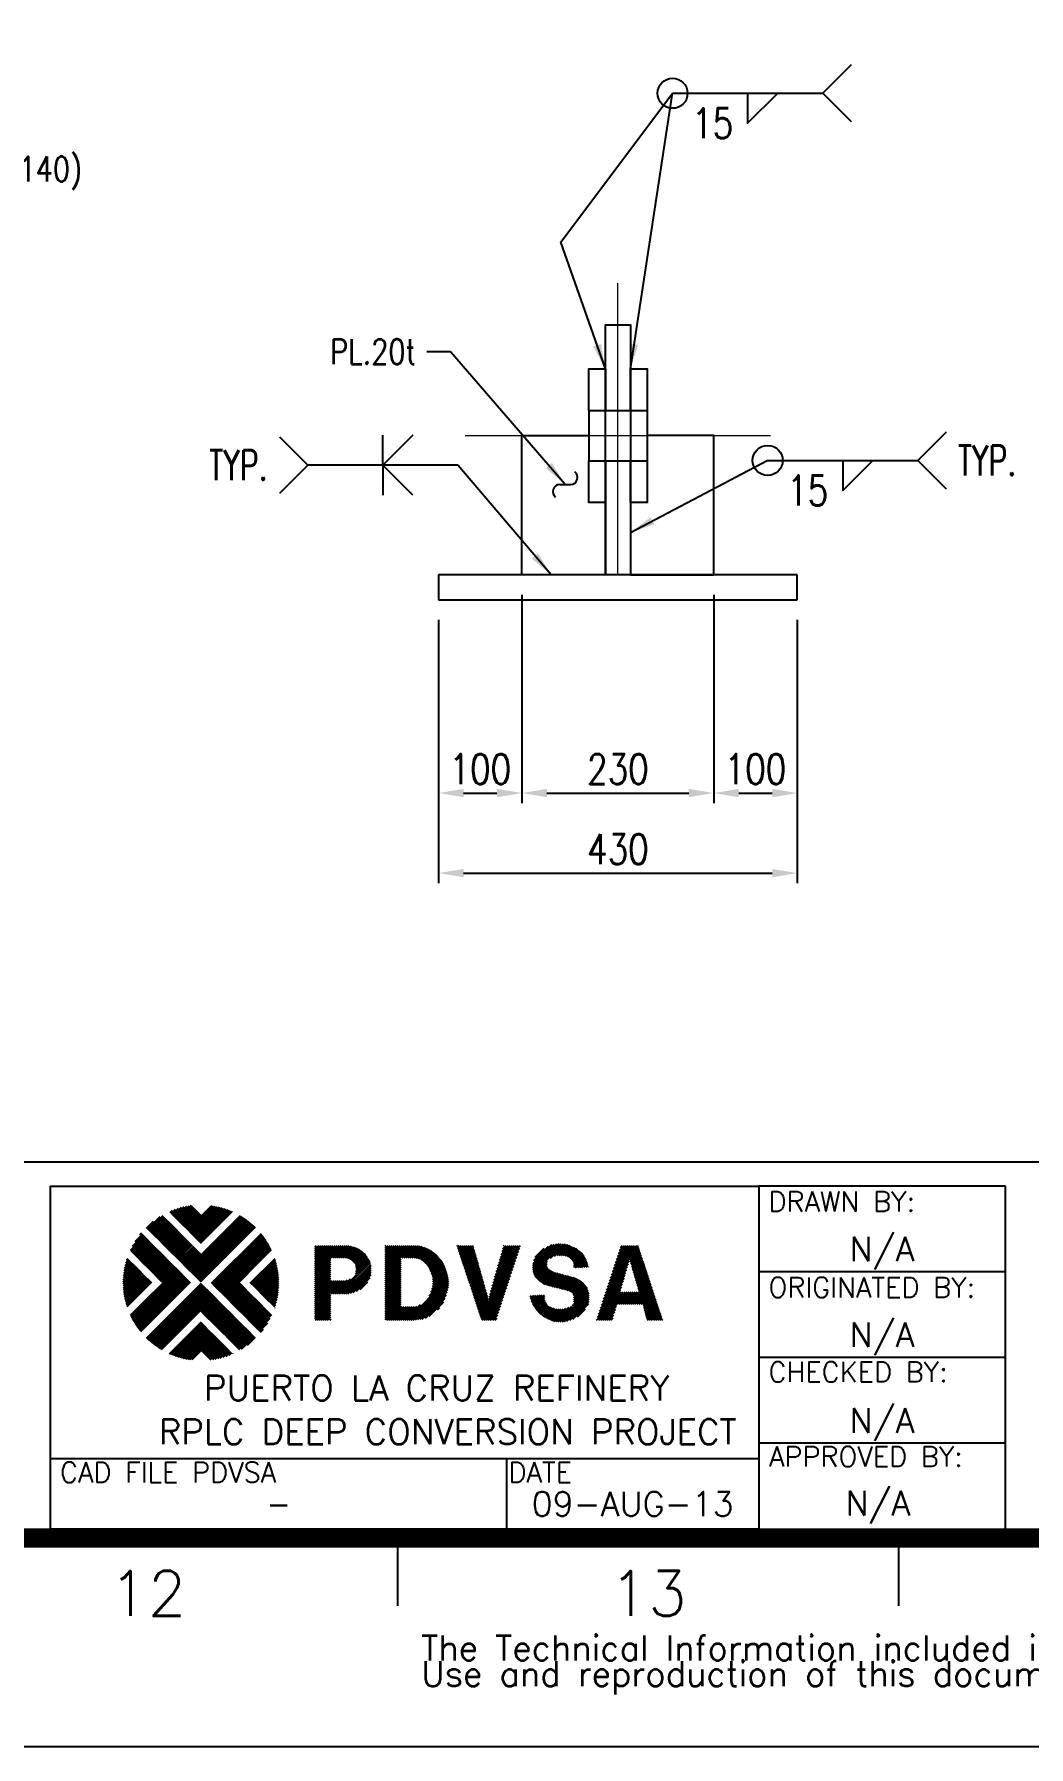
# Model space of a CAD drawing. Header units: metres. Extents: x 322890 to 423810, y -139616 to -68336.
# Drawn here: x 392994 to 404918, y -139616 to -119083 of the extents above; entities that cross this region are included whole.
import ezdxf
from ezdxf.enums import TextEntityAlignment as Align

# ---------------------------------------------------------------- set-up
doc = ezdxf.new("R2010")
doc.units = ezdxf.units.M
doc.header["$LTSCALE"] = 1200
doc.linetypes.add('ACAD_ISO04W100', pattern=[30, 24, -3, 0, -3])
doc.linetypes.add('HIDDEN', pattern=[0.375, 0.25, -0.125])
doc.layers.get('0').update_dxf_attribs({"color": 9})
for name, color, linetype in [('CO', 7, 'Continuous'), ('CTEXTO', 7, 'Continuous'), ('ETBLKA', 7, 'Continuous'), ('TE', 3, 'Continuous'), ('TEXT', 7, 'Continuous')]:
    doc.layers.add(name, color=color, linetype=linetype)
doc.layers.add('ose', color=50, linetype='ACAD_ISO04W100', lineweight=15)
doc.styles.add('ROMANS', font='romans.shx', dxfattribs={"width": 0.8, "height": 360, "bigfont": 'ghs.shx'})
doc.styles.add('romans1', font='ROMANS.SHX', dxfattribs={"width": 0.8, "height": 360})
doc.dimstyles.new('romans1', dxfattribs={"dimscale": 125, "dimtxt": 3, "dimasz": 2.5, "dimexe": 1, "dimexo": 1, "dimgap": 1, "dimtad": 0, "dimdec": 0, "dimtxsty": 'ROMANS', "dimcen": 2.5, "dimclrd": 2, "dimclre": 2, "dimclrt": 3, "dimazin": 0, "dimtfac": 1, "dimtmove": 0, "dimatfit": 3, "dimfxl": 0, "dimtvp": 1, "dimarcsym": 0})
doc.dimstyles.new('romans1$0', dxfattribs={"dimscale": 150, "dimtxt": 3, "dimasz": 2.5, "dimexe": 1, "dimexo": 2, "dimgap": 1, "dimtad": 0, "dimdec": 0, "dimtxsty": 'ROMANS', "dimcen": 2.5, "dimclrd": 2, "dimclre": 2, "dimclrt": 3, "dimazin": 0, "dimtfac": 1, "dimtdec": 0, "dimtmove": 0, "dimatfit": 3, "dimfxl": 0, "dimtvp": 0.85, "dimarcsym": 0})

# ---------------------------------------------------------------- blocks, each defined once
blk = doc.blocks.new('Offshore_HEC')
at = {"lineweight": 25}
for p, q in [((21.75, 58.46), (819.32, 58.46)), ((681.23, 56.02), (656.59, 56.02)), ((681.23, 21.75), (681.23, 56.02)), ((681.23, 47.45), (656.59, 47.45)), ((681.23, 38.88), (656.59, 38.88)), ((681.23, 30.32), (656.59, 30.32)), ((656.59, 28.78), (585.84, 28.78)), ((20.63, 20.62), (820.4, 20.62)), ((20.75, 20.75), (820.28, 20.75)), ((20.87, 20.88), (820.16, 20.88)), ((21, 21), (820.04, 21)), ((21.13, 21.12), (819.92, 21.12)), ((21.25, 21.25), (819.8, 21.25)), ((21.37, 21.38), (819.68, 21.38)), ((21.5, 21.5), (819.56, 21.5)), ((21.63, 21.62), (819.44, 21.62)), ((21.75, 21.75), (819.32, 21.75)), ((656.59, 21.75), (681.23, 21.75)), ((20, 20), (821, 20)), ((20.13, 20.12), (820.88, 20.12)), ((20.25, 20.25), (820.76, 20.25)), ((20.37, 20.38), (820.64, 20.38)), ((20.5, 20.5), (820.52, 20.5)), ((620.54, 14.07), (620.54, 20.07)), ((670.54, 20.07), (670.54, 14.07))]:
    blk.add_line(p, q, dxfattribs=at)
at = {"color": 10}
for p, q in [((595.62, 51.63), (597.08, 53.09)), ((597.77, 53.37), (598.01, 53.61)), ((597.87, 53.27), (598.33, 53.73)), ((597.97, 53.16), (598.63, 53.82)), ((598.07, 53.06), (598.92, 53.9)), ((598.18, 52.96), (599.18, 53.97)), ((598.28, 52.86), (599.44, 54.02)), ((598.38, 52.76), (599.69, 54.06)), ((598.48, 52.66), (599.92, 54.1)), ((598.58, 52.55), (600.05, 54.02)), ((598.69, 52.45), (600.15, 53.92)), ((598.79, 52.35), (600.25, 53.82)), ((598.89, 52.25), (600.36, 53.72)), ((598.99, 52.15), (600.46, 53.61)), ((599.09, 52.04), (600.56, 53.51)), ((599.19, 51.94), (600.66, 53.41)), ((599.3, 51.84), (600.76, 53.31)), ((599.4, 51.74), (600.86, 53.2)), ((599.49, 47.76), (604.81, 53.08)), ((599.5, 51.64), (601.94, 54.08)), ((599.6, 51.54), (602.12, 54.05)), ((599.7, 51.43), (602.29, 54.02)), ((599.81, 51.33), (602.46, 53.99)), ((599.91, 51.23), (602.63, 53.95)), ((600.01, 51.13), (602.79, 53.91)), ((600.11, 51.03), (602.96, 53.87)), ((600.21, 50.92), (603.11, 53.83)), ((600.31, 50.82), (603.27, 53.78)), ((600.42, 50.72), (603.42, 53.73)), ((600.52, 50.62), (603.57, 53.67)), ((600.62, 50.52), (603.72, 53.62)), ((600.72, 50.42), (603.86, 53.56)), ((600.82, 50.31), (604.01, 53.5)), ((594.74, 51.15), (594.94, 51.35)), ((595.42, 51.83), (596.11, 52.52)), ((595.52, 51.73), (596.78, 52.99)), ((595.72, 51.53), (597.19, 52.99)), ((595.82, 51.42), (597.29, 52.89)), ((595.93, 51.32), (597.39, 52.79)), ((596.03, 51.22), (597.49, 52.68)), ((596.13, 51.12), (597.59, 52.58)), ((596.23, 51.02), (597.7, 52.48)), ((596.33, 50.92), (597.8, 52.38)), ((596.44, 50.81), (597.9, 52.28)), ((596.54, 50.71), (598, 52.17)), ((596.64, 50.61), (598.1, 52.07)), ((596.74, 50.51), (598.2, 51.97)), ((596.84, 50.41), (598.31, 51.87)), ((596.94, 50.3), (598.41, 51.77)), ((597.05, 50.2), (598.51, 51.67)), ((597.15, 50.1), (598.61, 51.56)), ((597.25, 50), (598.71, 51.46)), ((597.35, 49.9), (598.81, 51.36)), ((599.59, 47.66), (604.94, 53.01)), ((599.69, 47.56), (605.07, 52.93)), ((599.8, 47.45), (605.19, 52.85)), ((599.9, 47.35), (605.31, 52.77)), ((600, 47.25), (605.43, 52.68)), ((600.1, 47.15), (605.55, 52.59)), ((600.2, 47.05), (605.66, 52.51)), ((600.3, 46.94), (605.78, 52.42)), ((600.41, 46.84), (605.89, 52.32)), ((600.51, 46.74), (606, 52.23)), ((600.61, 46.64), (606.1, 52.13)), ((600.71, 46.54), (606.21, 52.04)), ((600.81, 46.44), (606.31, 51.94)), ((593.82, 49.62), (595.24, 51.04)), ((593.88, 49.48), (595.34, 50.94)), ((593.98, 49.38), (595.44, 50.84)), ((594.01, 50.02), (595.14, 51.15)), ((594.08, 49.28), (595.55, 50.74)), ((594.19, 49.18), (595.65, 50.64)), ((594.28, 50.49), (595.04, 51.25)), ((594.29, 49.07), (595.75, 50.53)), ((594.39, 48.97), (595.85, 50.43)), ((594.49, 48.87), (595.95, 50.33)), ((594.59, 48.77), (596.05, 50.23)), ((594.7, 48.67), (596.16, 50.13)), ((594.8, 48.56), (596.26, 50.03)), ((594.9, 48.46), (596.36, 49.92)), ((595, 48.36), (596.46, 49.82)), ((595.1, 48.26), (596.56, 49.72)), ((597.45, 49.8), (598.92, 51.26)), ((597.56, 49.69), (599.02, 51.16)), ((597.66, 49.59), (599.12, 51.05)), ((597.76, 49.49), (599.22, 50.95)), ((597.86, 49.39), (599.32, 50.85)), ((597.96, 49.29), (599.42, 50.75)), ((598.06, 49.18), (599.53, 50.65)), ((598.17, 49.08), (599.63, 50.54)), ((598.27, 48.98), (599.73, 50.44)), ((598.37, 48.88), (599.83, 50.34)), ((598.47, 48.78), (599.93, 50.24)), ((598.57, 48.68), (600.03, 50.14)), ((598.68, 48.57), (600.14, 50.03)), ((598.78, 48.47), (600.24, 49.93)), ((598.88, 48.37), (600.34, 49.83)), ((598.98, 48.27), (600.44, 49.73)), ((599.08, 48.17), (600.54, 49.63)), ((601.91, 46.31), (606.9, 51.3)), ((602.01, 46.21), (606.99, 51.18)), ((602.11, 46.1), (607.08, 51.07)), ((602.21, 46), (607.16, 50.95)), ((602.32, 45.9), (607.25, 50.83)), ((602.42, 45.8), (607.33, 50.71)), ((602.52, 45.7), (607.41, 50.59)), ((602.62, 45.6), (607.49, 50.46)), ((602.72, 45.49), (607.57, 50.34)), ((602.83, 45.39), (607.64, 50.21)), ((602.93, 45.29), (607.71, 50.08)), ((603.03, 45.19), (607.79, 49.94)), ((603.13, 45.09), (607.85, 49.81)), ((603.23, 44.98), (607.92, 49.67)), ((612.25, 49.93), (612.42, 50.1)), ((612.25, 49.72), (612.63, 50.1)), ((612.25, 49.52), (612.83, 50.1)), ((612.25, 49.32), (613.04, 50.1)), ((612.25, 49.11), (613.24, 50.1)), ((612.25, 48.91), (613.44, 50.1)), ((612.25, 48.71), (613.65, 50.1)), ((612.25, 48.5), (613.85, 50.1)), ((612.25, 48.3), (614.05, 50.1)), ((612.25, 48.09), (614.26, 50.1)), ((612.25, 47.89), (614.46, 50.1)), ((612.25, 47.69), (614.66, 50.1)), ((612.25, 47.48), (614.87, 50.1)), ((612.25, 47.28), (615.07, 50.1)), ((614.03, 48.86), (615.28, 50.1)), ((614.24, 48.86), (615.48, 50.1)), ((614.44, 48.86), (615.65, 50.07)), ((614.64, 48.86), (615.82, 50.04)), ((614.85, 48.86), (615.99, 50)), ((615.05, 48.86), (616.16, 49.96)), ((615.25, 48.86), (616.31, 49.92)), ((615.42, 48.82), (616.45, 49.86)), ((615.59, 48.79), (616.6, 49.8)), ((615.73, 48.73), (616.72, 49.72)), ((615.87, 48.66), (616.84, 49.63)), ((619.26, 50.02), (619.35, 50.1)), ((619.26, 49.82), (619.55, 50.1)), ((619.26, 49.61), (619.76, 50.1)), ((619.26, 49.41), (619.96, 50.1)), ((619.26, 49.2), (620.16, 50.1)), ((619.26, 49), (620.37, 50.1)), ((619.26, 48.8), (620.57, 50.1)), ((619.26, 48.59), (620.77, 50.1)), ((619.26, 48.39), (620.98, 50.1)), ((619.26, 48.19), (621.18, 50.1)), ((619.26, 47.98), (621.39, 50.1)), ((619.26, 47.78), (621.59, 50.1)), ((619.26, 47.58), (621.79, 50.1)), ((619.26, 47.37), (622, 50.1)), ((620.96, 48.86), (622.2, 50.1)), ((621.16, 48.86), (622.4, 50.1)), ((621.36, 48.86), (622.58, 50.07)), ((621.57, 48.86), (622.75, 50.05)), ((621.77, 48.86), (622.92, 50.01)), ((621.97, 48.86), (623.07, 49.96)), ((622.18, 48.86), (623.23, 49.91)), ((622.35, 48.83), (623.38, 49.86)), ((622.52, 48.79), (623.53, 49.8)), ((622.67, 48.75), (623.66, 49.73)), ((622.82, 48.68), (623.79, 49.66)), ((626.43, 50.06), (626.48, 50.1)), ((626.48, 49.91), (626.68, 50.1)), ((626.53, 49.75), (626.88, 50.1)), ((626.59, 49.6), (627.09, 50.1)), ((626.64, 49.45), (627.29, 50.1)), ((626.69, 49.3), (627.49, 50.1)), ((626.74, 49.14), (627.7, 50.1)), ((626.79, 48.99), (627.9, 50.1)), ((626.84, 48.84), (628.08, 50.08)), ((626.89, 48.69), (628.13, 49.92)), ((626.94, 48.53), (628.17, 49.76)), ((630.37, 47.48), (632.72, 49.83)), ((630.45, 47.76), (632.79, 50.1)), ((630.53, 48.05), (632.59, 50.1)), ((630.61, 48.33), (632.38, 50.1)), ((630.69, 48.62), (632.18, 50.1)), ((630.78, 48.9), (631.97, 50.1)), ((630.86, 49.19), (631.77, 50.1)), ((630.94, 49.47), (631.57, 50.1)), ((631.02, 49.76), (631.36, 50.1)), ((631.1, 50.04), (631.16, 50.1)), ((634.02, 47.87), (636.4, 50.25)), ((634.02, 48.08), (636.15, 50.21)), ((634.03, 47.68), (636.63, 50.28)), ((634.04, 48.3), (635.92, 50.18)), ((634.06, 47.5), (636.83, 50.28)), ((634.09, 47.33), (637.02, 50.26)), ((634.13, 48.59), (635.57, 50.03)), ((634.26, 48.93), (635.16, 49.83)), ((635.78, 48.82), (637.2, 50.24)), ((636.18, 49.01), (637.38, 50.21)), ((636.47, 49.1), (637.54, 50.17)), ((636.67, 49.1), (637.7, 50.12)), ((636.88, 49.1), (637.84, 50.06)), ((637.07, 49.09), (637.97, 49.99)), ((637.25, 49.06), (638.11, 49.93)), ((637.42, 49.03), (638.26, 49.87)), ((637.55, 48.96), (638.4, 49.81)), ((637.68, 48.88), (638.51, 49.72)), ((637.79, 48.79), (638.63, 49.63)), ((641.77, 46.86), (644.67, 49.77)), ((641.87, 47.17), (644.62, 49.92)), ((641.97, 47.47), (644.57, 50.07)), ((642.07, 47.77), (644.4, 50.1)), ((642.17, 48.08), (644.19, 50.1)), ((642.27, 48.38), (643.99, 50.1)), ((642.37, 48.68), (643.79, 50.1)), ((642.47, 48.99), (643.58, 50.1)), ((642.57, 49.29), (643.38, 50.1)), ((642.67, 49.59), (643.18, 50.1)), ((642.77, 49.9), (642.97, 50.1)), ((593.1, 46.67), (594.41, 47.98)), ((593.11, 46.88), (594.31, 48.08)), ((593.13, 47.1), (594.21, 48.18)), ((593.16, 47.33), (594.11, 48.28)), ((593.19, 47.57), (594, 48.38)), ((593.23, 47.81), (593.9, 48.48)), ((593.28, 48.07), (593.8, 48.59)), ((593.35, 48.34), (593.7, 48.69)), ((593.43, 48.62), (593.6, 48.79)), ((595.2, 48.16), (596.67, 49.62)), ((595.31, 48.05), (596.77, 49.52)), ((595.41, 47.95), (596.87, 49.41)), ((595.51, 47.85), (596.97, 49.31)), ((595.61, 47.75), (597.07, 49.21)), ((595.71, 47.65), (597.17, 49.11)), ((595.82, 47.55), (597.28, 49.01)), ((595.92, 47.44), (597.38, 48.91)), ((596.02, 47.34), (597.48, 48.8)), ((596.12, 47.24), (597.58, 48.7)), ((596.22, 47.14), (597.68, 48.6)), ((596.32, 47.04), (597.79, 48.5)), ((596.43, 46.93), (597.89, 48.4)), ((596.53, 46.83), (597.99, 48.29)), ((596.63, 46.73), (598.09, 48.19)), ((596.73, 46.63), (598.19, 48.09)), ((596.83, 46.53), (598.29, 47.99)), ((599.18, 48.06), (600.65, 49.52)), ((599.29, 47.96), (600.75, 49.42)), ((599.39, 47.86), (600.85, 49.32)), ((605.79, 46.32), (608.27, 48.8)), ((605.89, 46.22), (608.32, 48.65)), ((606, 46.12), (608.37, 48.49)), ((606.1, 46.02), (608.41, 48.33)), ((606.2, 45.91), (608.45, 48.16)), ((606.3, 45.81), (608.49, 48)), ((612.25, 47.08), (613.84, 48.67)), ((612.25, 46.87), (613.84, 48.46)), ((612.25, 46.67), (613.84, 48.26)), ((612.25, 46.47), (613.84, 48.05)), ((614.51, 45.27), (617.76, 48.52)), ((614.71, 45.27), (617.81, 48.37)), ((614.92, 45.27), (617.85, 48.19)), ((615.12, 45.27), (617.86, 48.01)), ((615.98, 48.56), (616.96, 49.55)), ((616.07, 48.46), (617.07, 49.46)), ((616.17, 48.35), (617.18, 49.36)), ((616.28, 48.25), (617.29, 49.27)), ((616.3, 47.26), (617.7, 48.65)), ((616.32, 48.09), (617.38, 49.15)), ((616.34, 47.91), (617.46, 49.03)), ((616.34, 47.5), (617.61, 48.78)), ((616.36, 47.73), (617.54, 48.9)), ((619.26, 47.17), (620.85, 48.76)), ((619.26, 46.96), (620.85, 48.55)), ((619.26, 46.76), (620.85, 48.35)), ((619.26, 46.56), (620.85, 48.15)), ((619.26, 46.35), (620.85, 47.94)), ((622.94, 48.61), (623.93, 49.6)), ((623.05, 48.51), (624.04, 49.5)), ((623.16, 48.42), (624.15, 49.4)), ((623.27, 48.33), (624.26, 49.32)), ((623.38, 48.23), (624.38, 49.23)), ((623.47, 48.12), (624.48, 49.12)), ((623.56, 48), (624.57, 49.01)), ((623.64, 47.88), (624.66, 48.9)), ((623.7, 47.73), (624.76, 48.79)), ((623.76, 47.59), (624.86, 48.69)), ((623.82, 47.45), (624.96, 48.59)), ((623.88, 47.3), (625.02, 48.45)), ((623.93, 47.15), (625.09, 48.31)), ((623.98, 47), (625.16, 48.18)), ((624.02, 46.83), (625.23, 48.04)), ((626.99, 48.38), (628.22, 49.61)), ((627.04, 48.23), (628.26, 49.45)), ((627.09, 48.07), (628.31, 49.29)), ((627.15, 47.92), (628.35, 49.13)), ((627.2, 47.77), (628.4, 48.97)), ((627.25, 47.62), (628.45, 48.81)), ((627.3, 47.46), (628.49, 48.66)), ((627.35, 47.31), (628.54, 48.5)), ((627.4, 47.16), (628.58, 48.34)), ((627.45, 47.01), (628.63, 48.18)), ((627.5, 46.85), (628.67, 48.02)), ((629.88, 45.77), (632.12, 48.01)), ((629.96, 46.05), (632.22, 48.32)), ((630.04, 46.34), (632.32, 48.62)), ((630.12, 46.62), (632.42, 48.92)), ((630.2, 46.91), (632.52, 49.23)), ((630.29, 47.19), (632.62, 49.53)), ((634.16, 47.2), (635.49, 48.53)), ((634.23, 47.06), (635.44, 48.27)), ((634.3, 46.93), (635.44, 48.07)), ((634.39, 46.82), (635.49, 47.92)), ((637.89, 48.69), (638.74, 49.54)), ((637.99, 48.59), (638.86, 49.45)), ((638.05, 48.44), (638.97, 49.36)), ((638.1, 48.29), (639.06, 49.25)), ((638.12, 48.1), (639.13, 49.11)), ((638.13, 47.91), (639.2, 48.98)), ((638.29, 47.86), (639.29, 48.86)), ((638.5, 47.87), (639.36, 48.74)), ((638.72, 47.89), (639.42, 48.59)), ((638.93, 47.9), (639.47, 48.43)), ((639.14, 47.91), (639.51, 48.27)), ((639.36, 47.92), (639.55, 48.1)), ((639.57, 47.93), (639.58, 47.94)), ((641.47, 45.95), (643.49, 47.98)), ((641.57, 46.26), (643.57, 48.26)), ((641.67, 46.56), (643.66, 48.55)), ((643.72, 48.61), (644.72, 49.61)), ((643.77, 48.45), (644.77, 49.46)), ((643.81, 48.3), (644.82, 49.31)), ((643.86, 48.14), (644.87, 49.15)), ((643.9, 47.98), (644.92, 49)), ((643.95, 47.82), (644.97, 48.85)), ((643.99, 47.66), (645.02, 48.69)), ((644.04, 47.51), (645.08, 48.54)), ((644.09, 47.35), (645.13, 48.39)), ((644.13, 47.19), (645.18, 48.24)), ((644.18, 47.03), (645.23, 48.08)), ((644.22, 46.88), (645.28, 47.93)), ((593.1, 46.46), (594.51, 47.87)), ((593.1, 46.26), (594.62, 47.77)), ((593.11, 46.06), (594.72, 47.67)), ((593.12, 45.86), (594.82, 47.57)), ((593.13, 45.68), (594.92, 47.47)), ((593.15, 45.49), (595.02, 47.37)), ((593.17, 45.31), (595.13, 47.26)), ((593.2, 45.13), (595.23, 47.16)), ((593.23, 44.96), (595.33, 47.06)), ((593.26, 44.79), (595.43, 46.96)), ((593.3, 44.62), (595.53, 46.86)), ((593.34, 44.46), (595.64, 46.76)), ((593.38, 44.3), (595.74, 46.65)), ((593.43, 44.14), (595.84, 46.55)), ((593.48, 43.98), (595.94, 46.45)), ((593.82, 43.11), (598.5, 47.78)), ((593.89, 42.97), (598.6, 47.68)), ((593.95, 42.83), (598.7, 47.58)), ((594.02, 42.7), (598.8, 47.48)), ((594.1, 42.57), (598.9, 47.38)), ((594.17, 42.44), (599.01, 47.28)), ((594.25, 42.31), (599.11, 47.17)), ((594.33, 42.19), (599.21, 47.07)), ((594.41, 42.06), (599.31, 46.97)), ((594.49, 41.94), (599.41, 46.87)), ((594.57, 41.82), (599.52, 46.77)), ((594.66, 41.71), (599.62, 46.66)), ((594.75, 41.59), (599.72, 46.56)), ((594.84, 41.48), (599.82, 46.46)), ((595.42, 40.84), (600.92, 46.33)), ((595.52, 40.74), (601.02, 46.23)), ((596.94, 46.43), (598.4, 47.89)), ((603.33, 44.88), (604.8, 46.35)), ((603.44, 44.78), (604.9, 46.25)), ((606.4, 45.71), (608.52, 47.83)), ((606.5, 45.61), (608.55, 47.65)), ((606.61, 45.51), (608.58, 47.48)), ((606.71, 45.41), (608.6, 47.3)), ((606.81, 45.3), (608.62, 47.11)), ((606.91, 45.2), (608.63, 46.92)), ((607.01, 45.1), (608.64, 46.73)), ((607.12, 45), (608.65, 46.53)), ((607.22, 44.9), (608.65, 46.33)), ((612.25, 46.26), (613.84, 47.85)), ((612.25, 46.06), (613.84, 47.65)), ((612.25, 45.85), (613.84, 47.44)), ((612.25, 45.65), (613.84, 47.24)), ((612.25, 45.45), (613.84, 47.04)), ((612.25, 45.24), (613.84, 46.83)), ((612.25, 45.04), (613.84, 46.63)), ((612.25, 44.84), (613.99, 46.58)), ((612.25, 44.63), (614.19, 46.58)), ((612.25, 44.43), (614.4, 46.58)), ((612.25, 44.23), (614.6, 46.58)), ((612.25, 44.02), (614.81, 46.58)), ((612.25, 43.82), (615.01, 46.58)), ((613.9, 45.27), (615.21, 46.58)), ((614.1, 45.27), (615.48, 46.64)), ((614.31, 45.27), (615.81, 46.77)), ((615.32, 45.27), (617.88, 47.82)), ((615.54, 45.27), (617.88, 47.62)), ((615.79, 45.32), (617.88, 47.41)), ((616.07, 45.4), (617.85, 47.18)), ((616.4, 45.53), (617.78, 46.9)), ((616.76, 45.68), (617.53, 46.45)), ((619.26, 46.15), (620.85, 47.74)), ((619.26, 45.95), (620.85, 47.54)), ((619.26, 45.74), (620.85, 47.33)), ((619.26, 45.54), (620.85, 47.13)), ((619.26, 45.33), (620.85, 46.92)), ((619.26, 45.13), (620.85, 46.72)), ((619.26, 44.93), (620.85, 46.52)), ((619.26, 44.72), (620.85, 46.31)), ((621.46, 42.64), (625.6, 46.78)), ((621.66, 42.64), (625.62, 46.6)), ((621.86, 42.64), (625.62, 46.4)), ((623.67, 45.06), (625.56, 46.95)), ((623.83, 45.43), (625.52, 47.11)), ((623.94, 45.73), (625.48, 47.28)), ((624, 46), (625.44, 47.44)), ((624.03, 46.64), (625.28, 47.89)), ((624.03, 46.44), (625.34, 47.74)), ((624.03, 46.23), (625.39, 47.59)), ((627.55, 46.7), (628.72, 47.86)), ((627.6, 46.55), (628.76, 47.71)), ((627.65, 46.39), (628.81, 47.55)), ((627.71, 46.24), (628.85, 47.39)), ((627.76, 46.09), (628.9, 47.23)), ((627.81, 45.94), (628.94, 47.07)), ((627.86, 45.78), (628.99, 46.91)), ((627.91, 45.63), (629.03, 46.75)), ((627.96, 45.48), (629.08, 46.6)), ((628.01, 45.32), (629.12, 46.44)), ((628.06, 45.17), (629.17, 46.28)), ((628.62, 43.49), (631.63, 46.5)), ((629.61, 44.68), (631.73, 46.8)), ((629.65, 44.93), (631.82, 47.1)), ((629.72, 45.2), (631.92, 47.41)), ((629.8, 45.48), (632.02, 47.71)), ((634.48, 46.71), (635.57, 47.79)), ((634.59, 46.61), (635.69, 47.71)), ((634.7, 46.52), (635.81, 47.63)), ((634.82, 46.43), (635.94, 47.56)), ((634.94, 46.35), (636.08, 47.49)), ((635.06, 46.27), (636.22, 47.43)), ((635.19, 46.19), (636.38, 47.38)), ((635.35, 46.14), (636.54, 47.34)), ((635.5, 46.1), (636.7, 47.29)), ((635.66, 46.05), (636.86, 47.25)), ((635.83, 46.01), (637.02, 47.21)), ((635.99, 45.97), (637.18, 47.16)), ((636.15, 45.93), (637.34, 47.12)), ((636.31, 45.89), (637.5, 47.08)), ((636.48, 45.85), (637.66, 47.04)), ((636.64, 45.81), (637.83, 47)), ((636.8, 45.77), (637.99, 46.96)), ((636.96, 45.72), (638.15, 46.91)), ((637.13, 45.68), (638.31, 46.86)), ((637.29, 45.64), (638.45, 46.8)), ((637.45, 45.6), (638.58, 46.73)), ((637.61, 45.56), (638.72, 46.66)), ((637.75, 45.5), (638.83, 46.58)), ((637.88, 45.41), (638.95, 46.49)), ((638, 45.33), (639.07, 46.4)), ((638.06, 45.19), (639.16, 46.29)), ((640.87, 44.13), (642.99, 46.25)), ((640.97, 44.44), (643.07, 46.54)), ((641.07, 44.74), (643.16, 46.83)), ((641.17, 45.04), (643.24, 47.12)), ((641.27, 45.35), (643.32, 47.4)), ((641.37, 45.65), (643.41, 47.69)), ((643.41, 44.23), (645.73, 46.55)), ((643.61, 44.23), (645.78, 46.4)), ((643.82, 44.23), (645.83, 46.24)), ((644.27, 46.72), (645.33, 47.78)), ((644.32, 46.56), (645.38, 47.62)), ((644.36, 46.4), (645.43, 47.47)), ((644.41, 46.24), (645.48, 47.32)), ((644.45, 46.09), (645.53, 47.16)), ((644.5, 45.93), (645.58, 47.01)), ((644.54, 45.77), (645.63, 46.86)), ((644.59, 45.61), (645.68, 46.7)), ((595.63, 40.64), (601.12, 46.13)), ((595.74, 40.54), (601.22, 46.03)), ((595.85, 40.45), (601.32, 45.93)), ((595.96, 40.36), (601.42, 45.82)), ((596.07, 40.27), (601.53, 45.72)), ((596.18, 40.18), (601.63, 45.62)), ((596.3, 40.09), (601.73, 45.52)), ((596.42, 40.01), (601.83, 45.42)), ((596.54, 39.92), (601.93, 45.32)), ((596.66, 39.84), (602.04, 45.21)), ((596.79, 39.76), (602.14, 45.11)), ((596.92, 39.69), (602.24, 45.01)), ((600.88, 43.45), (602.34, 44.91)), ((600.98, 43.35), (602.44, 44.81)), ((601.09, 43.24), (602.54, 44.7)), ((601.19, 43.14), (602.65, 44.6)), ((601.29, 43.04), (602.75, 44.5)), ((603.54, 44.68), (605, 46.14)), ((603.64, 44.58), (605.1, 46.04)), ((603.74, 44.48), (605.21, 45.94)), ((603.84, 44.37), (605.31, 45.84)), ((603.95, 44.27), (605.41, 45.74)), ((604.05, 44.17), (605.51, 45.63)), ((604.15, 44.07), (605.61, 45.53)), ((604.25, 43.97), (605.72, 45.43)), ((604.35, 43.87), (605.82, 45.33)), ((604.46, 43.76), (605.92, 45.23)), ((604.56, 43.66), (606.02, 45.12)), ((604.66, 43.56), (606.12, 45.02)), ((604.76, 43.46), (606.22, 44.92)), ((604.86, 43.36), (606.33, 44.82)), ((604.96, 43.25), (606.43, 44.72)), ((605.07, 43.15), (606.53, 44.62)), ((605.17, 43.05), (606.63, 44.51)), ((607.32, 44.79), (608.65, 46.12)), ((607.42, 44.69), (608.64, 45.91)), ((607.52, 44.59), (608.62, 45.69)), ((607.62, 44.49), (608.6, 45.46)), ((607.73, 44.39), (608.57, 45.23)), ((607.83, 44.29), (608.53, 44.99)), ((607.93, 44.18), (608.48, 44.73)), ((612.25, 43.61), (613.84, 45.2)), ((612.25, 43.41), (613.84, 45)), ((612.25, 43.21), (613.84, 44.8)), ((612.25, 43), (613.84, 44.59)), ((619.26, 44.52), (620.85, 46.11)), ((619.26, 44.32), (620.85, 45.91)), ((619.26, 44.11), (620.85, 45.7)), ((619.26, 43.91), (620.85, 45.5)), ((619.26, 43.71), (620.85, 45.3)), ((619.26, 43.5), (620.85, 45.09)), ((619.26, 43.3), (620.85, 44.89)), ((619.26, 43.09), (620.85, 44.68)), ((622.07, 42.64), (625.62, 46.2)), ((622.28, 42.65), (625.59, 45.96)), ((622.52, 42.68), (625.54, 45.71)), ((622.75, 42.71), (625.47, 45.44)), ((622.97, 42.73), (625.39, 45.15)), ((623.28, 42.83), (625.27, 44.83)), ((628.11, 45.02), (629.21, 46.12)), ((628.16, 44.87), (629.26, 45.96)), ((628.21, 44.71), (629.3, 45.8)), ((628.27, 44.56), (629.35, 45.65)), ((628.32, 44.41), (629.4, 45.49)), ((628.37, 44.26), (629.44, 45.33)), ((628.42, 44.1), (629.49, 45.17)), ((628.47, 43.95), (629.53, 45.01)), ((628.52, 43.8), (629.56, 44.84)), ((628.57, 43.64), (629.59, 44.66)), ((628.67, 43.34), (631.53, 46.19)), ((628.72, 43.19), (631.43, 45.89)), ((628.77, 43.03), (631.33, 45.59)), ((628.83, 42.88), (631.23, 45.28)), ((628.88, 42.73), (631.13, 44.98)), ((628.99, 42.64), (631.03, 44.68)), ((633.76, 44.97), (633.89, 45.1)), ((633.8, 44.8), (634.11, 45.11)), ((633.84, 44.64), (634.32, 45.12)), ((633.89, 44.48), (634.54, 45.13)), ((633.95, 44.35), (634.75, 45.14)), ((634.01, 44.2), (634.96, 45.15)), ((634.09, 44.07), (635.18, 45.16)), ((634.18, 43.96), (635.23, 45.01)), ((634.25, 43.83), (635.23, 44.81)), ((634.33, 43.71), (635.26, 44.63)), ((636.56, 42.47), (639.59, 45.5)), ((636.76, 42.47), (639.63, 45.34)), ((636.97, 42.47), (639.65, 45.16)), ((637.19, 42.49), (639.65, 44.95)), ((637.43, 42.52), (639.65, 44.75)), ((637.72, 42.61), (639.64, 44.53)), ((637.98, 44.1), (639.54, 45.66)), ((638.12, 45.05), (639.26, 46.18)), ((638.13, 44.86), (639.34, 46.07)), ((638.13, 44.65), (639.43, 45.95)), ((638.13, 44.45), (639.49, 45.81)), ((640.39, 42.64), (643.23, 45.47)), ((640.47, 42.92), (643.02, 45.47)), ((640.57, 43.22), (642.82, 45.47)), ((640.6, 42.64), (643.43, 45.47)), ((640.67, 43.53), (642.82, 45.68)), ((640.77, 43.83), (642.91, 45.97)), ((640.8, 42.64), (643.64, 45.47)), ((642.6, 44.23), (643.84, 45.47)), ((642.8, 44.23), (644.04, 45.47)), ((643, 44.23), (644.25, 45.47)), ((643.21, 44.23), (644.45, 45.47)), ((644.02, 44.23), (645.88, 46.09)), ((644.22, 44.23), (645.93, 45.94)), ((644.43, 44.23), (645.98, 45.78)), ((644.63, 44.23), (646.03, 45.63)), ((644.84, 44.23), (646.08, 45.48)), ((645.02, 44.21), (646.13, 45.32)), ((645.06, 44.04), (646.18, 45.17)), ((645.1, 43.88), (646.23, 45.02)), ((645.14, 43.72), (646.28, 44.86)), ((645.19, 43.56), (646.33, 44.71)), ((645.23, 43.4), (646.39, 44.56)), ((601.39, 42.94), (602.85, 44.4)), ((601.49, 42.84), (602.95, 44.3)), ((601.59, 42.74), (603.05, 44.2)), ((601.7, 42.63), (603.16, 44.09)), ((601.8, 42.53), (603.26, 43.99)), ((601.9, 42.43), (603.36, 43.89)), ((602, 42.33), (603.46, 43.79)), ((602.1, 42.23), (603.56, 43.69)), ((602.21, 42.13), (603.67, 43.58)), ((602.31, 42.02), (603.77, 43.48)), ((602.41, 41.92), (603.87, 43.38)), ((602.51, 41.82), (603.97, 43.28)), ((602.61, 41.72), (604.07, 43.18)), ((602.72, 41.62), (604.17, 43.07)), ((602.82, 41.52), (604.28, 42.97)), ((602.92, 41.41), (604.38, 42.87)), ((605.27, 42.95), (606.73, 44.41)), ((605.37, 42.85), (606.84, 44.31)), ((605.47, 42.75), (606.94, 44.21)), ((605.58, 42.64), (607.04, 44.11)), ((605.68, 42.54), (607.14, 44)), ((605.78, 42.44), (607.24, 43.9)), ((605.88, 42.34), (607.34, 43.8)), ((605.98, 42.24), (607.45, 43.7)), ((606.09, 42.13), (607.55, 43.6)), ((606.19, 42.03), (607.65, 43.5)), ((606.29, 41.93), (607.75, 43.39)), ((606.39, 41.83), (607.85, 43.29)), ((606.49, 41.73), (607.95, 43.19)), ((606.59, 41.63), (607.79, 42.82)), ((608.03, 44.08), (608.42, 44.47)), ((608.13, 43.98), (608.35, 44.19)), ((608.24, 43.88), (608.26, 43.9)), ((612.25, 42.8), (613.84, 44.39)), ((612.29, 42.64), (613.84, 44.19)), ((612.49, 42.64), (613.84, 43.98)), ((612.7, 42.64), (613.84, 43.78)), ((612.9, 42.64), (613.84, 43.57)), ((613.11, 42.64), (613.84, 43.37)), ((613.31, 42.64), (613.84, 43.17)), ((613.51, 42.64), (613.84, 42.96)), ((619.26, 42.89), (620.85, 44.48)), ((619.26, 42.69), (620.85, 44.28)), ((619.42, 42.64), (620.85, 44.07)), ((619.62, 42.64), (620.97, 43.99)), ((619.83, 42.64), (621.17, 43.99)), ((620.03, 42.64), (621.38, 43.99)), ((620.23, 42.64), (621.58, 43.99)), ((620.44, 42.64), (621.78, 43.99)), ((620.64, 42.64), (621.99, 43.99)), ((620.84, 42.64), (622.2, 43.99)), ((621.05, 42.64), (622.43, 44.02)), ((621.25, 42.64), (622.81, 44.19)), ((623.66, 43.01), (625.12, 44.47)), ((624.5, 43.65), (624.74, 43.88)), ((629.19, 42.64), (630.93, 44.37)), ((629.4, 42.64), (630.83, 44.07)), ((629.6, 42.64), (630.73, 43.77)), ((629.8, 42.64), (630.63, 43.46)), ((630.01, 42.64), (630.53, 43.16)), ((630.21, 42.64), (630.43, 42.86)), ((634.42, 43.59), (635.31, 44.47)), ((634.51, 43.48), (635.37, 44.34)), ((634.61, 43.37), (635.45, 44.21)), ((634.72, 43.27), (635.54, 44.1)), ((634.83, 43.18), (635.65, 44.01)), ((634.94, 43.09), (635.81, 43.96)), ((635.05, 43), (635.95, 43.9)), ((635.17, 42.91), (636.1, 43.84)), ((635.31, 42.85), (636.26, 43.8)), ((635.44, 42.78), (636.43, 43.76)), ((635.58, 42.72), (636.61, 43.74)), ((635.74, 42.67), (636.82, 43.74)), ((635.87, 42.59), (637.04, 43.76)), ((636.02, 42.54), (637.3, 43.83)), ((636.18, 42.5), (637.6, 43.92)), ((636.37, 42.48), (637.9, 44.01)), ((638.03, 42.72), (639.6, 44.29)), ((638.48, 42.96), (639.29, 43.77)), ((641.01, 42.64), (642.39, 44.03)), ((641.21, 42.64), (642.3, 43.73)), ((641.41, 42.64), (642.21, 43.44)), ((641.62, 42.64), (642.12, 43.15)), ((641.82, 42.64), (642.04, 42.85)), ((645.27, 43.24), (646.44, 44.4)), ((645.31, 43.08), (646.49, 44.25)), ((645.35, 42.91), (646.54, 44.1)), ((645.4, 42.75), (646.59, 43.94)), ((645.49, 42.64), (646.64, 43.79)), ((645.69, 42.64), (646.69, 43.64)), ((645.89, 42.64), (646.74, 43.48)), ((646.1, 42.64), (646.79, 43.33)), ((646.3, 42.64), (646.84, 43.18)), ((646.5, 42.64), (646.89, 43.02)), ((646.71, 42.64), (646.94, 42.87)), ((597.72, 39.27), (600.91, 42.45)), ((597.86, 39.21), (601.01, 42.35)), ((598.01, 39.15), (601.11, 42.25)), ((598.16, 39.09), (601.21, 42.15)), ((598.31, 39.04), (601.31, 42.05)), ((598.46, 38.99), (601.42, 41.95)), ((598.61, 38.94), (601.52, 41.84)), ((598.77, 38.89), (601.62, 41.74)), ((598.93, 38.85), (601.72, 41.64)), ((599.09, 38.81), (601.82, 41.54)), ((599.26, 38.77), (601.92, 41.44)), ((599.43, 38.74), (602.03, 41.33)), ((599.6, 38.71), (602.13, 41.23)), ((599.78, 38.68), (602.23, 41.13)), ((603.02, 41.31), (604.48, 42.77)), ((603.12, 41.21), (604.58, 42.67)), ((603.23, 41.11), (604.68, 42.57)), ((603.33, 41.01), (604.79, 42.46)), ((603.43, 40.9), (604.89, 42.36)), ((603.53, 40.8), (604.99, 42.26)), ((603.63, 40.7), (605.09, 42.16)), ((603.74, 40.6), (605.19, 42.06)), ((603.84, 40.5), (605.29, 41.95)), ((603.94, 40.4), (605.4, 41.85)), ((604.04, 40.29), (605.5, 41.75)), ((604.14, 40.19), (605.6, 41.65)), ((604.25, 40.09), (605.7, 41.55)), ((604.35, 39.99), (605.8, 41.45)), ((604.45, 39.89), (605.91, 41.34)), ((604.55, 39.79), (606.01, 41.24)), ((604.65, 39.68), (606.11, 41.14)), ((606.7, 41.52), (607.53, 42.36)), ((606.8, 41.42), (607.11, 41.74)), ((613.72, 42.64), (613.84, 42.76)), ((646.91, 42.64), (646.99, 42.72)), ((599.99, 38.69), (602.33, 41.03)), ((600.97, 39.46), (602.43, 40.93)), ((601.07, 39.36), (602.54, 40.83)), ((601.17, 39.26), (602.64, 40.72)), ((601.27, 39.16), (602.74, 40.62)), ((601.38, 39.06), (602.84, 40.52)), ((601.48, 38.95), (602.94, 40.42)), ((601.58, 38.85), (603.04, 40.32)), ((601.68, 38.75), (603.15, 40.21)), ((601.79, 38.66), (603.25, 40.11)), ((602.03, 38.69), (603.35, 40.01)), ((602.27, 38.73), (603.45, 39.91)), ((602.53, 38.78), (603.55, 39.81)), ((602.79, 38.84), (603.66, 39.71)), ((603.07, 38.92), (603.76, 39.6)), ((603.37, 39.01), (603.86, 39.5)), ((603.69, 39.12), (603.96, 39.4)), ((604.9, 39.72), (606.21, 41.04)), ((605.52, 40.14), (606.31, 40.94)), ((604.03, 39.27), (604.06, 39.3))]:
    blk.add_line(p, q, dxfattribs=at)
at = {"lineweight": 25}
blk.add_lwpolyline([(0, 0), (0, 594), (841, 594), (841, 0)], close=True, dxfattribs=at)
for points in [[(656.59, 21.75), (585.84, 21.75), (585.84, 56.02), (656.59, 56.02)], [(656.59, 56.02), (656.59, 21.75)], [(631.4, 28.78), (631.4, 21.75)]]:
    blk.add_lwpolyline(points, dxfattribs=at)
at = {"lineweight": -3, "style": 'ROMANS'}
for s, height, p in [('DRAWN BY:', 2, (657.56, 53.47)), ('ORIGINATED BY:', 2, (657.56, 44.9)), ('CHECKED BY:', 2, (657.56, 36.45)), ('APPROVED BY:', 2, (657.61, 27.99)), ('CAD FILE PDVSA', 2, (586.77, 26.42)), ('DATE', 2, (631.58, 26.42)), ('The Technical Information included in this document is the property of PDVSA.', 2.5, (622.86, 8.62)), ('Use and reproduction of this document, without a written authorization from PDVSA, is prohibited.', 2.5, (622.86, 6.04))]:
    blk.add_text(s, height=height, dxfattribs=at).set_placement(p)
at = {"color": 1, "style": 'ROMANS'}
for s, p in [('PUERTO LA CRUZ REFINERY', (647.66, 33.85)), ('RPLC DEEP CONVERSION PROJECT', (654.39, 29.47))]:
    blk.add_text(s, height=2.5, dxfattribs=at).set_placement(p, align=Align.BOTTOM_RIGHT)
at = {"lineweight": 20, "style": 'ROMANS'}
for s, p in [('12', (595.54, 13.07)), ('13', (645.54, 13.07))]:
    blk.add_text(s, height=4.5, dxfattribs=at).set_placement(p, align=Align.CENTER)
at = {"layer": 'ETBLKA', "color": 7, "style": 'ROMANS'}
for p in [(668.91, 49.73), (668.91, 41.17), (668.91, 32.6), (668.5, 24.34)]:
    blk.add_text('N/A', height=2.439, dxfattribs=at).set_placement(p, align=Align.MIDDLE_CENTER)
at = {"layer": 'TEXT', "color": 7, "style": 'ROMANS', "width": 0.9}
blk.add_text('-', height=2.44, dxfattribs=at).set_placement((608.62, 24.27), align=Align.MIDDLE_CENTER)
blk = doc.blocks.new('*D49')
at = {"layer": 'DEFPOINTS', "color": 0, "transparency": 16777216}
for p in [(397842, -125866), (402142, -125866), (402142, -129141)]:
    blk.add_point(p, dxfattribs=at)
at = {"layer": 'TE', "color": 0, "lineweight": -2, "transparency": 16777216}
for p, q in [((397842, -126106), (397842, -129261)), ((402142, -126106), (402142, -129261)), ((398142, -129141), (401842, -129141))]:
    blk.add_line(p, q, dxfattribs=at)
at = {"layer": 'TE', "color": 0, "transparency": 16777216}
for points in [[(398142, -129091), (398142, -129191), (397842, -129141)], [(401842, -129091), (401842, -129191), (402142, -129141)]]:
    blk.add_solid(points, dxfattribs=at)
at = {"layer": 'TE', "color": 0, "transparency": 16777216, "insert": (399992, -128853), "char_height": 360, "attachment_point": 5, "style": 'romans1'}
blk.add_mtext('430', dxfattribs=at)
blk = doc.blocks.new('*D50')
at = {"layer": 'DEFPOINTS', "color": 0, "transparency": 16777216}
for p in [(398842, -125566), (397842, -125866), (398842, -128181)]:
    blk.add_point(p, dxfattribs=at)
at = {"layer": 'TE', "color": 0, "lineweight": -2, "transparency": 16777216}
for p, q in [((398842, -125806), (398842, -128301)), ((397842, -126106), (397842, -128301)), ((398142, -128181), (398542, -128181))]:
    blk.add_line(p, q, dxfattribs=at)
at = {"layer": 'TE', "color": 0, "transparency": 16777216}
for points in [[(398142, -128131), (398142, -128231), (397842, -128181)], [(398542, -128131), (398542, -128231), (398842, -128181)]]:
    blk.add_solid(points, dxfattribs=at)
at = {"layer": 'TE', "color": 0, "transparency": 16777216, "insert": (398342, -127893), "char_height": 360, "attachment_point": 5, "style": 'romans1'}
blk.add_mtext('100', dxfattribs=at)
blk = doc.blocks.new('*D51')
at = {"layer": 'DEFPOINTS', "color": 0, "transparency": 16777216}
for p in [(398842, -125566), (401142, -125566), (401142, -128181)]:
    blk.add_point(p, dxfattribs=at)
at = {"layer": 'TE', "color": 0, "lineweight": -2, "transparency": 16777216}
for p, q in [((398842, -125806), (398842, -128301)), ((401142, -125806), (401142, -128301)), ((399142, -128181), (400842, -128181))]:
    blk.add_line(p, q, dxfattribs=at)
at = {"layer": 'TE', "color": 0, "transparency": 16777216}
for points in [[(399142, -128131), (399142, -128231), (398842, -128181)], [(400842, -128131), (400842, -128231), (401142, -128181)]]:
    blk.add_solid(points, dxfattribs=at)
at = {"layer": 'TE', "color": 0, "transparency": 16777216, "insert": (399992, -127893), "char_height": 360, "attachment_point": 5, "style": 'romans1'}
blk.add_mtext('230', dxfattribs=at)
blk = doc.blocks.new('*D52')
at = {"layer": 'DEFPOINTS', "color": 0, "transparency": 16777216}
for p in [(401142, -125566), (402142, -125866), (402142, -128181)]:
    blk.add_point(p, dxfattribs=at)
at = {"layer": 'TE', "color": 0, "lineweight": -2, "transparency": 16777216}
for p, q in [((401142, -125806), (401142, -128301)), ((402142, -126106), (402142, -128301)), ((401442, -128181), (401842, -128181))]:
    blk.add_line(p, q, dxfattribs=at)
at = {"layer": 'TE', "color": 0, "transparency": 16777216}
for points in [[(401442, -128131), (401442, -128231), (401142, -128181)], [(401842, -128131), (401842, -128231), (402142, -128181)]]:
    blk.add_solid(points, dxfattribs=at)
at = {"layer": 'TE', "color": 0, "transparency": 16777216, "insert": (401642, -127893), "char_height": 360, "attachment_point": 5, "style": 'romans1'}
blk.add_mtext('100', dxfattribs=at)
blk = doc.blocks.new('2s22')
at = {"layer": 'CO'}
blk.add_line((-0.155, -0.247), (0.155, 0.247), dxfattribs=at)
for centre, start, end in [((-0.162, 0.446), 327.86365, 110), ((0.162, -0.446), 147.86365, 290)]:
    blk.add_arc(centre, 0.375, start, end, dxfattribs=at)

msp = doc.modelspace()

# ---------------------------------------------------------------- linework, layer by layer
for p, q in [((399641.7, -123595.7), (399641.7, -124195.7)), ((399841.7, -124195.7), (399841.7, -123595.7)), ((400141.7, -123595.7), (400141.7, -124195.7)), ((400341.7, -123595.7), (400341.7, -124195.7)), ((402141.7, -125565.7), (397841.7, -125565.7)), ((397841.7, -125565.7), (397841.7, -125865.7)), ((402141.7, -125865.7), (402141.7, -125565.7)), ((397841.7, -125865.7), (402141.7, -125865.7))]:
    msp.add_line(p, q)
for points in [[(399841.7, -123595.7), (399841.7, -122565.7), (400141.7, -122565.7), (400141.7, -123595.7)], [(399641.7, -123595.7), (399641.7, -123095.7), (399841.7, -123095.7), (399841.7, -123595.7)], [(400141.7, -123595.7), (400141.7, -123095.7), (400341.7, -123095.7), (400341.7, -123595.7)], [(399841.7, -124195.7), (399841.7, -125565.7), (398841.7, -125565.7), (398841.7, -123895.7), (399641.7, -123895.7)], [(400141.7, -124195.7), (400141.7, -125565.7), (401141.7, -125565.7), (401141.7, -123895.7), (400341.7, -123895.7)], [(399841.7, -124195.7), (399841.7, -124695.7), (399641.7, -124695.7), (399641.7, -124195.7)], [(400141.7, -124195.7), (400141.7, -125565.7), (399841.7, -125565.7), (399841.7, -124195.7)], [(400341.7, -124195.7), (400341.7, -124695.7), (400141.7, -124695.7), (400141.7, -124195.7)]]:
    msp.add_lwpolyline(points)
at = {"layer": 'CO', "linetype": 'HIDDEN', "ltscale": 10}
for p, q in [((399641.7, -123595.7), (400341.7, -123595.7)), ((399641.7, -124195.7), (400341.7, -124195.7))]:
    msp.add_line(p, q, dxfattribs=at)
at = {"layer": 'ose', "color": 1}
for p, q in [((399991.7, -125565.7), (399991.7, -122065.7)), ((398161.7, -123895.7), (401821.7, -123895.7))]:
    msp.add_line(p, q, dxfattribs=at)
at = {"layer": 'TE', "color": 0}
for p, q in [((400647.7, -119790.7), (402447.7, -119790.7)), ((401787.5, -124192.9), (403587.5, -124192.9)), ((398073, -124248.5), (396273, -124248.5))]:
    msp.add_line(p, q, dxfattribs=at)
for points in [[(402787.1, -119451.3), (402447.7, -119790.7), (402787.1, -120130.1)], [(401547.7, -119790.7), (401547.7, -120150.7), (401907.7, -119790.7)], [(395933.6, -123909.1), (396273, -124248.5), (395933.6, -124587.9)], [(397533, -123888.5), (397173, -124248.5), (397173, -123888.5)], [(403926.9, -123853.5), (403587.5, -124192.9), (403926.9, -124532.3)], [(402687.5, -124192.9), (402687.5, -124552.9), (403047.5, -124192.9)], [(397533, -124608.5), (397173, -124248.5), (397173, -124608.5)]]:
    msp.add_lwpolyline(points, dxfattribs=at)
for centre in [(400647.7, -119790.7), (401787.5, -124192.9)]:
    msp.add_circle(centre, 180, dxfattribs=at)

# ---------------------------------------------------------------- block references
at = {"xscale": 225, "yscale": 225, "zscale": 225, "rotation": 302.8227216059999}
msp.add_blockref('2s22', (399360.5, -124481.3), dxfattribs=at)
at = {"layer": 'ETBLKA', "xscale": 120, "yscale": 120, "zscale": 120}
msp.add_blockref('Offshore_HEC', (322890.1, -139616.1), dxfattribs=at)

# ---------------------------------------------------------------- texts
at = {"layer": 'CTEXTO', "style": 'ROMANS'}
msp.add_text('09-AUG-13', height=292.68, dxfattribs=at).set_placement((400169.3, -136704.1), align=Align.MIDDLE_CENTER)
at = {"layer": 'TE', "color": 0, "style": 'ROMANS', "width": 0.8}
for p in [(401127.7, -119970.7), (402267.5, -124372.9)]:
    msp.add_text('15', height=360, dxfattribs=at).set_placement(p, align=Align.TOP_CENTER)
at = {"layer": 'TE', "color": 7, "style": 'ROMANS', "width": 0.8}
msp.add_text('FOR SHACKLE 55ton(G-2140)', height=300, rotation=360, dxfattribs=at).set_placement((388671.8, -120848.3))
at = {"layer": 'TE', "color": 0, "style": 'ROMANS', "width": 0.8}
msp.add_text('PL.20t', height=300, rotation=360, dxfattribs=at).set_placement((396541.3, -123038.8))
at = {"layer": 'TE', "color": 0, "style": 'ROMANS', "width": 0.7}
msp.add_text('TYP.', height=360, dxfattribs=at).set_placement((404067.5, -124192.9), align=Align.MIDDLE_LEFT)
msp.add_text('TYP.', height=360, dxfattribs=at).set_placement((395793, -124248.5), align=Align.MIDDLE_RIGHT)

# ---------------------------------------------------------------- dimensions: what is measured, and where the dimension line sits
at = {"layer": 'TE', "color": 0}
for base, p1, p2, picture, middle in [((398841.7, -128180.8), (397841.7, -125865.7), (398841.7, -125565.7), '*D50', (398341.7, -127892.8)), ((401141.7, -128180.8), (398841.7, -125565.7), (401141.7, -125565.7), '*D51', (399991.7, -127892.8)), ((402141.7, -128180.8), (401141.7, -125565.7), (402141.7, -125865.7), '*D52', (401641.7, -127892.8)), ((402141.7, -129140.8), (397841.7, -125865.7), (402141.7, -125865.7), '*D49', (399991.7, -128852.8))]:
    dim = msp.add_linear_dim(base=base, p1=p1, p2=p2, dimstyle='romans1$0', override={"dimscale": 120, "dimgap": 0, "dimlfac": 0.1, "dimzin": 0, "dimtxsty": 'romans1', "dimcen": 1, "dimdle": 1, "dimclrd": 0, "dimclre": 0, "dimclrt": 0, "dimatfit": 0, "dimtvp": 0.8}, dxfattribs=at)
    dim.commit()
    dim.dimension.update_dxf_attribs({"geometry": picture, "text_midpoint": middle})

# ---------------------------------------------------------------- leaders
for points in [[(399841.7, -123095.7), (399308.6, -121575), (400647.7, -119790.7)], [(400141.7, -123095.7), (400647.7, -119790.7)], [(399360.5, -124481.3), (397984.2, -122891.8), (397702.9, -122891.8)], [(400141.7, -125057.2), (401782.8, -124192.9), (401787.5, -124192.9)], [(399191.5, -125565.7), (398073, -124248.5)]]:
    msp.add_leader(points, dimstyle='romans1', override={"dimscale": 120, "dimexo": 2, "dimgap": 0, "dimlfac": 0.1, "dimzin": 0, "dimtxsty": 'romans1', "dimcen": 1, "dimdle": 1, "dimclrd": 0, "dimclre": 0, "dimclrt": 0, "dimtdec": 0, "dimatfit": 0, "dimtvp": 0.8}, dxfattribs=at)

doc.saveas('drawing.dxf')
